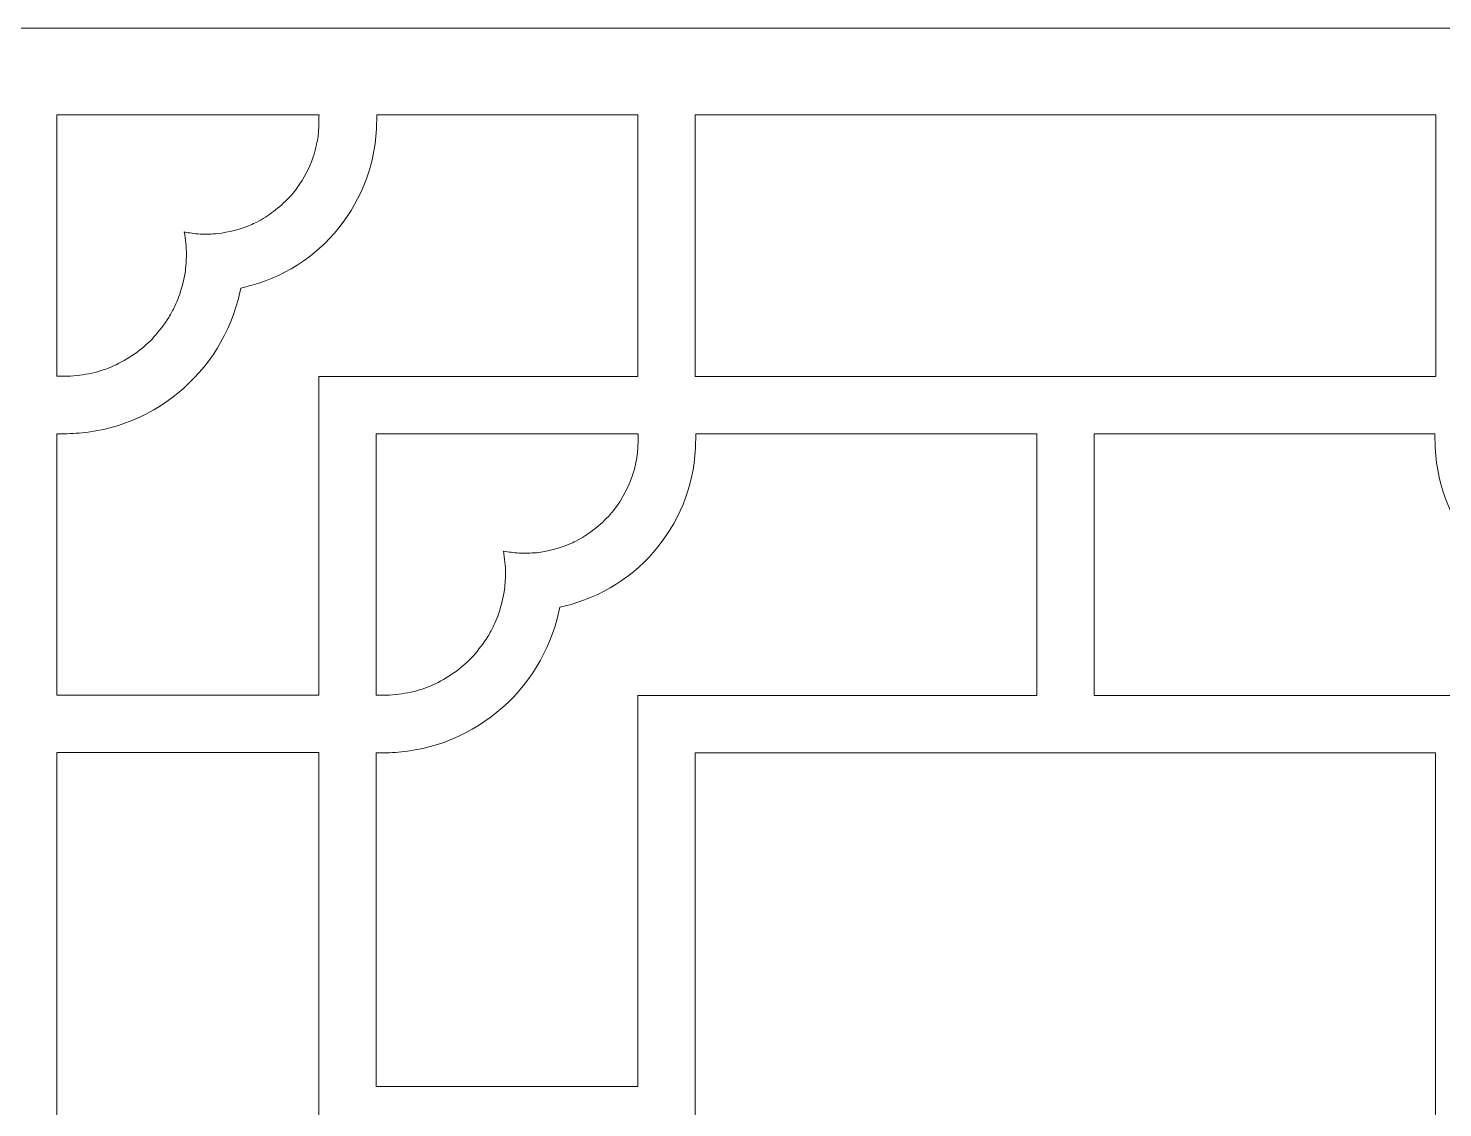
# Model space of a CAD drawing. Header units: centimetres. Extents: x -13.33 to -6.01, y -9 to -1.68.
# Drawn here: x -9.669 to -7.24, y -3.532 to -1.678 of the extents above; entities that cross this region are included whole.
import ezdxf

# ---------------------------------------------------------------- set-up
doc = ezdxf.new("R2010")
doc.units = ezdxf.units.CM
doc.header["$MEASUREMENT"] = 0
doc.layers.add('layer 1', color=7, linetype='Continuous')

msp = doc.modelspace()

# ---------------------------------------------------------------- linework, layer by layer
at = {"layer": 'layer 1', "color": 250, "lineweight": 9}
for points, knots in [([(-13.33063, -9.00021), (-13.33063, -6.5594), (-13.33063, -4.11859), (-13.33063, -1.67779), (-13.33063, -1.67779), (-13.33063, -1.67779), (-6.00822, -1.67779), (-6.00822, -1.67779), (-6.00822, -1.67779), (-6.00822, -4.11859), (-6.00822, -6.5594), (-6.00822, -9.00021), (-6.00822, -9.00021), (-6.00822, -9.00021), (-13.33063, -9.00021), (-13.33063, -9.00021)], [0, 0, 0, 0, 0.2, 0.2, 0.2, 0.2, 0.4, 0.4, 0.4, 0.4, 0.6, 0.6, 0.6, 0.6, 1, 1, 1, 1]), ([(-9.60769, -2.37422), (-9.59389, -2.37442), (-9.58011, -2.37305), (-9.56643, -2.37153), (-9.56643, -2.37153), (-9.56643, -2.37153), (-9.55318, -2.36947), (-9.55318, -2.36947), (-9.55318, -2.36947), (-9.55318, -2.36947), (-9.54012, -2.36684), (-9.54012, -2.36684), (-9.54012, -2.36684), (-9.54012, -2.36684), (-9.52727, -2.36368), (-9.52727, -2.36368), (-9.52727, -2.36368), (-9.52727, -2.36368), (-9.51463, -2.35998), (-9.51463, -2.35998), (-9.51463, -2.35998), (-9.51463, -2.35998), (-9.50222, -2.35576), (-9.50222, -2.35576), (-9.50222, -2.35576), (-9.50222, -2.35576), (-9.49005, -2.35102), (-9.49005, -2.35102), (-9.49005, -2.35102), (-9.49005, -2.35102), (-9.47814, -2.34579), (-9.47814, -2.34579), (-9.47814, -2.34579), (-9.47814, -2.34579), (-9.46649, -2.34008), (-9.46649, -2.34008), (-9.46649, -2.34008), (-9.46649, -2.34008), (-9.45511, -2.3339), (-9.45511, -2.3339), (-9.45511, -2.3339), (-9.45511, -2.3339), (-9.44403, -2.32726), (-9.44403, -2.32726), (-9.44403, -2.32726), (-9.44403, -2.32726), (-9.43325, -2.32017), (-9.43325, -2.32017), (-9.43325, -2.32017), (-9.43325, -2.32017), (-9.42279, -2.31265), (-9.42279, -2.31265), (-9.42279, -2.31265), (-9.42279, -2.31265), (-9.41266, -2.30472), (-9.41266, -2.30472), (-9.41266, -2.30472), (-9.41266, -2.30472), (-9.40287, -2.29637), (-9.40287, -2.29637), (-9.40287, -2.29637), (-9.40287, -2.29637), (-9.39344, -2.28763), (-9.39344, -2.28763), (-9.39344, -2.28763), (-9.39344, -2.28763), (-9.38438, -2.27851), (-9.38438, -2.27851), (-9.38438, -2.27851), (-9.38438, -2.27851), (-9.37571, -2.26903), (-9.37571, -2.26903), (-9.37571, -2.26903), (-9.37571, -2.26903), (-9.36742, -2.25919), (-9.36742, -2.25919), (-9.36742, -2.25919), (-9.36742, -2.25919), (-9.35955, -2.24901), (-9.35955, -2.24901), (-9.35955, -2.24901), (-9.35955, -2.24901), (-9.3521, -2.23849), (-9.3521, -2.23849), (-9.3521, -2.23849), (-9.3521, -2.23849), (-9.34508, -2.22767), (-9.34508, -2.22767), (-9.34508, -2.22767), (-9.34508, -2.22767), (-9.33851, -2.21654), (-9.33851, -2.21654), (-9.33851, -2.21654), (-9.33851, -2.21654), (-9.33239, -2.20513), (-9.33239, -2.20513), (-9.33239, -2.20513), (-9.33239, -2.20513), (-9.32675, -2.19343), (-9.32675, -2.19343), (-9.32675, -2.19343), (-9.32675, -2.19343), (-9.3216, -2.18148), (-9.3216, -2.18148), (-9.3216, -2.18148), (-9.3216, -2.18148), (-9.31695, -2.16927), (-9.31695, -2.16927), (-9.31695, -2.16927), (-9.31695, -2.16927), (-9.3128, -2.15682), (-9.3128, -2.15682), (-9.3128, -2.15682), (-9.3128, -2.15682), (-9.30918, -2.14415), (-9.30918, -2.14415), (-9.30918, -2.14415), (-9.30918, -2.14415), (-9.30441, -2.12423), (-9.30441, -2.12423), (-9.30441, -2.12423), (-9.30441, -2.12423), (-9.2854, -2.11933), (-9.2854, -2.11933), (-9.2854, -2.11933), (-9.2854, -2.11933), (-9.2736, -2.11575), (-9.2736, -2.11575), (-9.2736, -2.11575), (-9.2736, -2.11575), (-9.26201, -2.11168), (-9.26201, -2.11168), (-9.26201, -2.11168), (-9.26201, -2.11168), (-9.25065, -2.10715), (-9.25065, -2.10715), (-9.25065, -2.10715), (-9.25065, -2.10715), (-9.23952, -2.10216), (-9.23952, -2.10216), (-9.23952, -2.10216), (-9.23952, -2.10216), (-9.22864, -2.09673), (-9.22864, -2.09673), (-9.22864, -2.09673), (-9.22864, -2.09673), (-9.21802, -2.09086), (-9.21802, -2.09086), (-9.21802, -2.09086), (-9.21802, -2.09086), (-9.20767, -2.08458), (-9.20767, -2.08458), (-9.20767, -2.08458), (-9.20767, -2.08458), (-9.19761, -2.07788), (-9.19761, -2.07788), (-9.19761, -2.07788), (-9.19761, -2.07788), (-9.18783, -2.07078), (-9.18783, -2.07078), (-9.18783, -2.07078), (-9.18783, -2.07078), (-9.17837, -2.0633), (-9.17837, -2.0633), (-9.17837, -2.0633), (-9.17837, -2.0633), (-9.16922, -2.05544), (-9.16922, -2.05544), (-9.16922, -2.05544), (-9.16922, -2.05544), (-9.16041, -2.04722), (-9.16041, -2.04722), (-9.16041, -2.04722), (-9.16041, -2.04722), (-9.15194, -2.03865), (-9.15194, -2.03865), (-9.15194, -2.03865), (-9.15194, -2.03865), (-9.14382, -2.02974), (-9.14382, -2.02974), (-9.14382, -2.02974), (-9.14382, -2.02974), (-9.13606, -2.0205), (-9.13606, -2.0205), (-9.13606, -2.0205), (-9.13606, -2.0205), (-9.12869, -2.01095), (-9.12869, -2.01095), (-9.12869, -2.01095), (-9.12869, -2.01095), (-9.12171, -2.00109), (-9.12171, -2.00109), (-9.12171, -2.00109), (-9.12171, -2.00109), (-9.11513, -1.99094), (-9.11513, -1.99094), (-9.11513, -1.99094), (-9.11513, -1.99094), (-9.10896, -1.98051), (-9.10896, -1.98051), (-9.10896, -1.98051), (-9.10896, -1.98051), (-9.10321, -1.96982), (-9.10321, -1.96982), (-9.10321, -1.96982), (-9.10321, -1.96982), (-9.09791, -1.95887), (-9.09791, -1.95887), (-9.09791, -1.95887), (-9.09791, -1.95887), (-9.09305, -1.94767), (-9.09305, -1.94767), (-9.09305, -1.94767), (-9.09305, -1.94767), (-9.08865, -1.93624), (-9.08865, -1.93624), (-9.08865, -1.93624), (-9.08865, -1.93624), (-9.08472, -1.92459), (-9.08472, -1.92459), (-9.08472, -1.92459), (-9.08472, -1.92459), (-9.08127, -1.91273), (-9.08127, -1.91273), (-9.08127, -1.91273), (-9.08127, -1.91273), (-9.07833, -1.90067), (-9.07833, -1.90067), (-9.07833, -1.90067), (-9.07833, -1.90067), (-9.07588, -1.88843), (-9.07588, -1.88843), (-9.07588, -1.88843), (-9.07588, -1.88843), (-9.07396, -1.87601), (-9.07396, -1.87601), (-9.07396, -1.87601), (-9.07396, -1.87601), (-9.07256, -1.86342), (-9.07256, -1.86342), (-9.07256, -1.86342), (-9.07256, -1.86342), (-9.0717, -1.85068), (-9.0717, -1.85068), (-9.0717, -1.85068), (-9.0717, -1.85068), (-9.07113, -1.82622), (-9.07113, -1.82622), (-9.07113, -1.82622), (-9.07113, -1.82622), (-8.62251, -1.82622), (-8.62251, -1.82622), (-8.62251, -1.82622), (-8.62251, -1.82622), (-8.62251, -2.27565), (-8.62251, -2.27565), (-8.62251, -2.27565), (-8.62251, -2.27565), (-9.1707, -2.27565), (-9.1707, -2.27565), (-9.1707, -2.27565), (-9.1707, -2.27565), (-9.1707, -2.82341), (-9.1707, -2.82341), (-9.1707, -2.82341), (-9.1707, -2.82341), (-9.62014, -2.82341), (-9.62014, -2.82341), (-9.62014, -2.82341), (-9.62014, -2.82341), (-9.62014, -2.37414), (-9.62014, -2.37414), (-9.62014, -2.37414), (-9.61599, -2.37416), (-9.61183, -2.37414), (-9.60769, -2.37422)], [0, 0, 0, 0, 0.0142857, 0.0142857, 0.0142857, 0.0142857, 0.0285714, 0.0285714, 0.0285714, 0.0285714, 0.0428571, 0.0428571, 0.0428571, 0.0428571, 0.0571429, 0.0571429, 0.0571429, 0.0571429, 0.0714286, 0.0714286, 0.0714286, 0.0714286, 0.0857143, 0.0857143, 0.0857143, 0.0857143, 0.1, 0.1, 0.1, 0.1, 0.1142857, 0.1142857, 0.1142857, 0.1142857, 0.1285714, 0.1285714, 0.1285714, 0.1285714, 0.1428571, 0.1428571, 0.1428571, 0.1428571, 0.1571429, 0.1571429, 0.1571429, 0.1571429, 0.1714286, 0.1714286, 0.1714286, 0.1714286, 0.1857143, 0.1857143, 0.1857143, 0.1857143, 0.2, 0.2, 0.2, 0.2, 0.2142857, 0.2142857, 0.2142857, 0.2142857, 0.2285714, 0.2285714, 0.2285714, 0.2285714, 0.2428571, 0.2428571, 0.2428571, 0.2428571, 0.2571429, 0.2571429, 0.2571429, 0.2571429, 0.2714286, 0.2714286, 0.2714286, 0.2714286, 0.2857143, 0.2857143, 0.2857143, 0.2857143, 0.3, 0.3, 0.3, 0.3, 0.3142857, 0.3142857, 0.3142857, 0.3142857, 0.3285714, 0.3285714, 0.3285714, 0.3285714, 0.3428571, 0.3428571, 0.3428571, 0.3428571, 0.3571429, 0.3571429, 0.3571429, 0.3571429, 0.3714286, 0.3714286, 0.3714286, 0.3714286, 0.3857143, 0.3857143, 0.3857143, 0.3857143, 0.4, 0.4, 0.4, 0.4, 0.4142857, 0.4142857, 0.4142857, 0.4142857, 0.4285714, 0.4285714, 0.4285714, 0.4285714, 0.4428571, 0.4428571, 0.4428571, 0.4428571, 0.4571429, 0.4571429, 0.4571429, 0.4571429, 0.4714286, 0.4714286, 0.4714286, 0.4714286, 0.4857143, 0.4857143, 0.4857143, 0.4857143, 0.5, 0.5, 0.5, 0.5, 0.5142857, 0.5142857, 0.5142857, 0.5142857, 0.5285714, 0.5285714, 0.5285714, 0.5285714, 0.5428571, 0.5428571, 0.5428571, 0.5428571, 0.5571429, 0.5571429, 0.5571429, 0.5571429, 0.5714286, 0.5714286, 0.5714286, 0.5714286, 0.5857143, 0.5857143, 0.5857143, 0.5857143, 0.6, 0.6, 0.6, 0.6, 0.6142857, 0.6142857, 0.6142857, 0.6142857, 0.6285714, 0.6285714, 0.6285714, 0.6285714, 0.6428571, 0.6428571, 0.6428571, 0.6428571, 0.6571429, 0.6571429, 0.6571429, 0.6571429, 0.6714286, 0.6714286, 0.6714286, 0.6714286, 0.6857143, 0.6857143, 0.6857143, 0.6857143, 0.7, 0.7, 0.7, 0.7, 0.7142857, 0.7142857, 0.7142857, 0.7142857, 0.7285714, 0.7285714, 0.7285714, 0.7285714, 0.7428571, 0.7428571, 0.7428571, 0.7428571, 0.7571429, 0.7571429, 0.7571429, 0.7571429, 0.7714286, 0.7714286, 0.7714286, 0.7714286, 0.7857143, 0.7857143, 0.7857143, 0.7857143, 0.8, 0.8, 0.8, 0.8, 0.8142857, 0.8142857, 0.8142857, 0.8142857, 0.8285714, 0.8285714, 0.8285714, 0.8285714, 0.8428571, 0.8428571, 0.8428571, 0.8428571, 0.8571429, 0.8571429, 0.8571429, 0.8571429, 0.8714286, 0.8714286, 0.8714286, 0.8714286, 0.8857143, 0.8857143, 0.8857143, 0.8857143, 0.9, 0.9, 0.9, 0.9, 0.9142857, 0.9142857, 0.9142857, 0.9142857, 0.9285714, 0.9285714, 0.9285714, 0.9285714, 0.9428571, 0.9428571, 0.9428571, 0.9428571, 0.9571429, 0.9571429, 0.9571429, 0.9571429, 0.9714286, 0.9714286, 0.9714286, 0.9714286, 1, 1, 1, 1]), ([(-9.17436, -1.87751), (-9.17504, -1.88064), (-9.17578, -1.88376), (-9.17657, -1.88687), (-9.17657, -1.88687), (-9.1813, -1.90535), (-9.18951, -1.92295), (-9.19927, -1.93929), (-9.19927, -1.93929), (-9.21198, -1.96016), (-9.22895, -1.97778), (-9.24831, -1.99255), (-9.24831, -1.99255), (-9.25735, -1.99927), (-9.26682, -2.0056), (-9.27694, -2.01059), (-9.27694, -2.01059), (-9.28081, -2.01248), (-9.28471, -2.01429), (-9.28866, -2.01601), (-9.28866, -2.01601), (-9.30642, -2.0237), (-9.32522, -2.02802), (-9.34436, -2.03053), (-9.34436, -2.03053), (-9.35433, -2.03128), (-9.36426, -2.03152), (-9.37426, -2.03129), (-9.37426, -2.03129), (-9.38342, -2.03056), (-9.39247, -2.02942), (-9.4015, -2.02769), (-9.4015, -2.02769), (-9.39925, -2.04045), (-9.3981, -2.05321), (-9.39773, -2.06615), (-9.39773, -2.06615), (-9.39803, -2.07684), (-9.39882, -2.08741), (-9.40015, -2.09801), (-9.40015, -2.09801), (-9.40275, -2.11221), (-9.40633, -2.12595), (-9.41121, -2.13954), (-9.41121, -2.13954), (-9.41318, -2.14496), (-9.41536, -2.15007), (-9.41787, -2.15524), (-9.41787, -2.15524), (-9.42105, -2.16176), (-9.42445, -2.16812), (-9.42805, -2.17441), (-9.42805, -2.17441), (-9.43576, -2.18633), (-9.44419, -2.1975), (-9.45368, -2.20807), (-9.45368, -2.20807), (-9.46232, -2.21762), (-9.47209, -2.22597), (-9.48218, -2.23395), (-9.48218, -2.23395), (-9.49379, -2.24216), (-9.50578, -2.24939), (-9.51855, -2.25567), (-9.51855, -2.25567), (-9.53024, -2.26134), (-9.54255, -2.26544), (-9.55503, -2.26902), (-9.55503, -2.26902), (-9.56892, -2.27219), (-9.58278, -2.27428), (-9.59701, -2.27518), (-9.59701, -2.27518), (-9.60075, -2.2754), (-9.6046, -2.27569), (-9.60835, -2.27558), (-9.60835, -2.27558), (-9.60835, -2.27558), (-9.62014, -2.27527), (-9.62014, -2.27527), (-9.62014, -2.27527), (-9.62014, -2.27527), (-9.62014, -1.82622), (-9.62014, -1.82622), (-9.62014, -1.82622), (-9.62014, -1.82622), (-9.17015, -1.82622), (-9.17015, -1.82622), (-9.17015, -1.82622), (-9.17024, -1.83642), (-9.17025, -1.84643), (-9.17113, -1.85658), (-9.17113, -1.85658), (-9.17135, -1.85899), (-9.1716, -1.86141), (-9.17187, -1.86381), (-9.17187, -1.86381), (-9.17242, -1.86843), (-9.17338, -1.87297), (-9.17436, -1.87751)], [0, 0, 0, 0, 0.0384615, 0.0384615, 0.0384615, 0.0384615, 0.0769231, 0.0769231, 0.0769231, 0.0769231, 0.1153846, 0.1153846, 0.1153846, 0.1153846, 0.1538462, 0.1538462, 0.1538462, 0.1538462, 0.1923077, 0.1923077, 0.1923077, 0.1923077, 0.2307692, 0.2307692, 0.2307692, 0.2307692, 0.2692308, 0.2692308, 0.2692308, 0.2692308, 0.3076923, 0.3076923, 0.3076923, 0.3076923, 0.3461538, 0.3461538, 0.3461538, 0.3461538, 0.3846154, 0.3846154, 0.3846154, 0.3846154, 0.4230769, 0.4230769, 0.4230769, 0.4230769, 0.4615385, 0.4615385, 0.4615385, 0.4615385, 0.5, 0.5, 0.5, 0.5, 0.5384615, 0.5384615, 0.5384615, 0.5384615, 0.5769231, 0.5769231, 0.5769231, 0.5769231, 0.6153846, 0.6153846, 0.6153846, 0.6153846, 0.6538462, 0.6538462, 0.6538462, 0.6538462, 0.6923077, 0.6923077, 0.6923077, 0.6923077, 0.7307692, 0.7307692, 0.7307692, 0.7307692, 0.7692308, 0.7692308, 0.7692308, 0.7692308, 0.8076923, 0.8076923, 0.8076923, 0.8076923, 0.8461538, 0.8461538, 0.8461538, 0.8461538, 0.8846154, 0.8846154, 0.8846154, 0.8846154, 0.9230769, 0.9230769, 0.9230769, 0.9230769, 1, 1, 1, 1]), ([(-8.52394, -1.82622), (-8.52394, -1.82622), (-7.2522, -1.82622), (-7.2522, -1.82622), (-7.2522, -1.82622), (-7.2522, -1.82622), (-7.2522, -2.27565), (-7.2522, -2.27565), (-7.2522, -2.27565), (-7.2522, -2.27565), (-8.52394, -2.27565), (-8.52394, -2.27565), (-8.52394, -2.27565), (-8.52394, -2.27565), (-8.52394, -1.82622), (-8.52394, -1.82622)], [0, 0, 0, 0, 0.2, 0.2, 0.2, 0.2, 0.4, 0.4, 0.4, 0.4, 0.6, 0.6, 0.6, 0.6, 1, 1, 1, 1]), ([(-9.05968, -2.92223), (-9.04588, -2.92243), (-9.0321, -2.92106), (-9.01841, -2.91954), (-9.01841, -2.91954), (-9.01841, -2.91954), (-9.00517, -2.91748), (-9.00517, -2.91748), (-9.00517, -2.91748), (-9.00517, -2.91748), (-8.99211, -2.91486), (-8.99211, -2.91486), (-8.99211, -2.91486), (-8.99211, -2.91486), (-8.97926, -2.91169), (-8.97926, -2.91169), (-8.97926, -2.91169), (-8.97926, -2.91169), (-8.96662, -2.90799), (-8.96662, -2.90799), (-8.96662, -2.90799), (-8.96662, -2.90799), (-8.95421, -2.90377), (-8.95421, -2.90377), (-8.95421, -2.90377), (-8.95421, -2.90377), (-8.94204, -2.89903), (-8.94204, -2.89903), (-8.94204, -2.89903), (-8.94204, -2.89903), (-8.93012, -2.8938), (-8.93012, -2.8938), (-8.93012, -2.8938), (-8.93012, -2.8938), (-8.91847, -2.88809), (-8.91847, -2.88809), (-8.91847, -2.88809), (-8.91847, -2.88809), (-8.9071, -2.88191), (-8.9071, -2.88191), (-8.9071, -2.88191), (-8.9071, -2.88191), (-8.89602, -2.87527), (-8.89602, -2.87527), (-8.89602, -2.87527), (-8.89602, -2.87527), (-8.88524, -2.86818), (-8.88524, -2.86818), (-8.88524, -2.86818), (-8.88524, -2.86818), (-8.87478, -2.86066), (-8.87478, -2.86066), (-8.87478, -2.86066), (-8.87478, -2.86066), (-8.86465, -2.85273), (-8.86465, -2.85273), (-8.86465, -2.85273), (-8.86465, -2.85273), (-8.85486, -2.84438), (-8.85486, -2.84438), (-8.85486, -2.84438), (-8.85486, -2.84438), (-8.84543, -2.83564), (-8.84543, -2.83564), (-8.84543, -2.83564), (-8.84543, -2.83564), (-8.83637, -2.82652), (-8.83637, -2.82652), (-8.83637, -2.82652), (-8.83637, -2.82652), (-8.82769, -2.81704), (-8.82769, -2.81704), (-8.82769, -2.81704), (-8.82769, -2.81704), (-8.81941, -2.8072), (-8.81941, -2.8072), (-8.81941, -2.8072), (-8.81941, -2.8072), (-8.81154, -2.79702), (-8.81154, -2.79702), (-8.81154, -2.79702), (-8.81154, -2.79702), (-8.80409, -2.78651), (-8.80409, -2.78651), (-8.80409, -2.78651), (-8.80409, -2.78651), (-8.79706, -2.77568), (-8.79706, -2.77568), (-8.79706, -2.77568), (-8.79706, -2.77568), (-8.7905, -2.76455), (-8.7905, -2.76455), (-8.7905, -2.76455), (-8.7905, -2.76455), (-8.78438, -2.75314), (-8.78438, -2.75314), (-8.78438, -2.75314), (-8.78438, -2.75314), (-8.77874, -2.74144), (-8.77874, -2.74144), (-8.77874, -2.74144), (-8.77874, -2.74144), (-8.77359, -2.72949), (-8.77359, -2.72949), (-8.77359, -2.72949), (-8.77359, -2.72949), (-8.76893, -2.71728), (-8.76893, -2.71728), (-8.76893, -2.71728), (-8.76893, -2.71728), (-8.76479, -2.70483), (-8.76479, -2.70483), (-8.76479, -2.70483), (-8.76479, -2.70483), (-8.76117, -2.69216), (-8.76117, -2.69216), (-8.76117, -2.69216), (-8.76117, -2.69216), (-8.75639, -2.67224), (-8.75639, -2.67224), (-8.75639, -2.67224), (-8.75639, -2.67224), (-8.73739, -2.66734), (-8.73739, -2.66734), (-8.73739, -2.66734), (-8.73739, -2.66734), (-8.72559, -2.66376), (-8.72559, -2.66376), (-8.72559, -2.66376), (-8.72559, -2.66376), (-8.714, -2.65969), (-8.714, -2.65969), (-8.714, -2.65969), (-8.714, -2.65969), (-8.70264, -2.65516), (-8.70264, -2.65516), (-8.70264, -2.65516), (-8.70264, -2.65516), (-8.69151, -2.65017), (-8.69151, -2.65017), (-8.69151, -2.65017), (-8.69151, -2.65017), (-8.68063, -2.64474), (-8.68063, -2.64474), (-8.68063, -2.64474), (-8.68063, -2.64474), (-8.67001, -2.63887), (-8.67001, -2.63887), (-8.67001, -2.63887), (-8.67001, -2.63887), (-8.65966, -2.63259), (-8.65966, -2.63259), (-8.65966, -2.63259), (-8.65966, -2.63259), (-8.6496, -2.62589), (-8.6496, -2.62589), (-8.6496, -2.62589), (-8.6496, -2.62589), (-8.63982, -2.61879), (-8.63982, -2.61879), (-8.63982, -2.61879), (-8.63982, -2.61879), (-8.63036, -2.61131), (-8.63036, -2.61131), (-8.63036, -2.61131), (-8.63036, -2.61131), (-8.62121, -2.60345), (-8.62121, -2.60345), (-8.62121, -2.60345), (-8.62121, -2.60345), (-8.6124, -2.59523), (-8.6124, -2.59523), (-8.6124, -2.59523), (-8.6124, -2.59523), (-8.60393, -2.58666), (-8.60393, -2.58666), (-8.60393, -2.58666), (-8.60393, -2.58666), (-8.59581, -2.57775), (-8.59581, -2.57775), (-8.59581, -2.57775), (-8.59581, -2.57775), (-8.58805, -2.56851), (-8.58805, -2.56851), (-8.58805, -2.56851), (-8.58805, -2.56851), (-8.58068, -2.55896), (-8.58068, -2.55896), (-8.58068, -2.55896), (-8.58068, -2.55896), (-8.5737, -2.5491), (-8.5737, -2.5491), (-8.5737, -2.5491), (-8.5737, -2.5491), (-8.56711, -2.53895), (-8.56711, -2.53895), (-8.56711, -2.53895), (-8.56711, -2.53895), (-8.56094, -2.52852), (-8.56094, -2.52852), (-8.56094, -2.52852), (-8.56094, -2.52852), (-8.5552, -2.51783), (-8.5552, -2.51783), (-8.5552, -2.51783), (-8.5552, -2.51783), (-8.5499, -2.50688), (-8.5499, -2.50688), (-8.5499, -2.50688), (-8.5499, -2.50688), (-8.54504, -2.49568), (-8.54504, -2.49568), (-8.54504, -2.49568), (-8.54504, -2.49568), (-8.54064, -2.48425), (-8.54064, -2.48425), (-8.54064, -2.48425), (-8.54064, -2.48425), (-8.53671, -2.4726), (-8.53671, -2.4726), (-8.53671, -2.4726), (-8.53671, -2.4726), (-8.53326, -2.46075), (-8.53326, -2.46075), (-8.53326, -2.46075), (-8.53326, -2.46075), (-8.53031, -2.44868), (-8.53031, -2.44868), (-8.53031, -2.44868), (-8.53031, -2.44868), (-8.52787, -2.43644), (-8.52787, -2.43644), (-8.52787, -2.43644), (-8.52787, -2.43644), (-8.52595, -2.42402), (-8.52595, -2.42402), (-8.52595, -2.42402), (-8.52595, -2.42402), (-8.52455, -2.41143), (-8.52455, -2.41143), (-8.52455, -2.41143), (-8.52455, -2.41143), (-8.52369, -2.39869), (-8.52369, -2.39869), (-8.52369, -2.39869), (-8.52369, -2.39869), (-8.52312, -2.37423), (-8.52312, -2.37423), (-8.52312, -2.37423), (-8.52312, -2.37423), (-7.93768, -2.37423), (-7.93768, -2.37423), (-7.93768, -2.37423), (-7.93768, -2.37423), (-7.93768, -2.82366), (-7.93768, -2.82366), (-7.93768, -2.82366), (-7.93768, -2.82366), (-8.62269, -2.82366), (-8.62269, -2.82366), (-8.62269, -2.82366), (-8.62269, -2.82366), (-8.62269, -3.49536), (-8.62269, -3.49536), (-8.62269, -3.49536), (-8.62269, -3.49536), (-9.07212, -3.49536), (-9.07212, -3.49536), (-9.07212, -3.49536), (-9.07212, -3.49536), (-9.07212, -2.92215), (-9.07212, -2.92215), (-9.07212, -2.92215), (-9.06798, -2.92217), (-9.06382, -2.92215), (-9.05968, -2.92223)], [0, 0, 0, 0, 0.0142857, 0.0142857, 0.0142857, 0.0142857, 0.0285714, 0.0285714, 0.0285714, 0.0285714, 0.0428571, 0.0428571, 0.0428571, 0.0428571, 0.0571429, 0.0571429, 0.0571429, 0.0571429, 0.0714286, 0.0714286, 0.0714286, 0.0714286, 0.0857143, 0.0857143, 0.0857143, 0.0857143, 0.1, 0.1, 0.1, 0.1, 0.1142857, 0.1142857, 0.1142857, 0.1142857, 0.1285714, 0.1285714, 0.1285714, 0.1285714, 0.1428571, 0.1428571, 0.1428571, 0.1428571, 0.1571429, 0.1571429, 0.1571429, 0.1571429, 0.1714286, 0.1714286, 0.1714286, 0.1714286, 0.1857143, 0.1857143, 0.1857143, 0.1857143, 0.2, 0.2, 0.2, 0.2, 0.2142857, 0.2142857, 0.2142857, 0.2142857, 0.2285714, 0.2285714, 0.2285714, 0.2285714, 0.2428571, 0.2428571, 0.2428571, 0.2428571, 0.2571429, 0.2571429, 0.2571429, 0.2571429, 0.2714286, 0.2714286, 0.2714286, 0.2714286, 0.2857143, 0.2857143, 0.2857143, 0.2857143, 0.3, 0.3, 0.3, 0.3, 0.3142857, 0.3142857, 0.3142857, 0.3142857, 0.3285714, 0.3285714, 0.3285714, 0.3285714, 0.3428571, 0.3428571, 0.3428571, 0.3428571, 0.3571429, 0.3571429, 0.3571429, 0.3571429, 0.3714286, 0.3714286, 0.3714286, 0.3714286, 0.3857143, 0.3857143, 0.3857143, 0.3857143, 0.4, 0.4, 0.4, 0.4, 0.4142857, 0.4142857, 0.4142857, 0.4142857, 0.4285714, 0.4285714, 0.4285714, 0.4285714, 0.4428571, 0.4428571, 0.4428571, 0.4428571, 0.4571429, 0.4571429, 0.4571429, 0.4571429, 0.4714286, 0.4714286, 0.4714286, 0.4714286, 0.4857143, 0.4857143, 0.4857143, 0.4857143, 0.5, 0.5, 0.5, 0.5, 0.5142857, 0.5142857, 0.5142857, 0.5142857, 0.5285714, 0.5285714, 0.5285714, 0.5285714, 0.5428571, 0.5428571, 0.5428571, 0.5428571, 0.5571429, 0.5571429, 0.5571429, 0.5571429, 0.5714286, 0.5714286, 0.5714286, 0.5714286, 0.5857143, 0.5857143, 0.5857143, 0.5857143, 0.6, 0.6, 0.6, 0.6, 0.6142857, 0.6142857, 0.6142857, 0.6142857, 0.6285714, 0.6285714, 0.6285714, 0.6285714, 0.6428571, 0.6428571, 0.6428571, 0.6428571, 0.6571429, 0.6571429, 0.6571429, 0.6571429, 0.6714286, 0.6714286, 0.6714286, 0.6714286, 0.6857143, 0.6857143, 0.6857143, 0.6857143, 0.7, 0.7, 0.7, 0.7, 0.7142857, 0.7142857, 0.7142857, 0.7142857, 0.7285714, 0.7285714, 0.7285714, 0.7285714, 0.7428571, 0.7428571, 0.7428571, 0.7428571, 0.7571429, 0.7571429, 0.7571429, 0.7571429, 0.7714286, 0.7714286, 0.7714286, 0.7714286, 0.7857143, 0.7857143, 0.7857143, 0.7857143, 0.8, 0.8, 0.8, 0.8, 0.8142857, 0.8142857, 0.8142857, 0.8142857, 0.8285714, 0.8285714, 0.8285714, 0.8285714, 0.8428571, 0.8428571, 0.8428571, 0.8428571, 0.8571429, 0.8571429, 0.8571429, 0.8571429, 0.8714286, 0.8714286, 0.8714286, 0.8714286, 0.8857143, 0.8857143, 0.8857143, 0.8857143, 0.9, 0.9, 0.9, 0.9, 0.9142857, 0.9142857, 0.9142857, 0.9142857, 0.9285714, 0.9285714, 0.9285714, 0.9285714, 0.9428571, 0.9428571, 0.9428571, 0.9428571, 0.9571429, 0.9571429, 0.9571429, 0.9571429, 0.9714286, 0.9714286, 0.9714286, 0.9714286, 1, 1, 1, 1]), ([(-8.62672, -2.42723), (-8.6273, -2.42979), (-8.62791, -2.43234), (-8.62856, -2.43488), (-8.62856, -2.43488), (-8.63329, -2.45336), (-8.6415, -2.47096), (-8.65126, -2.4873), (-8.65126, -2.4873), (-8.66397, -2.50817), (-8.68094, -2.52579), (-8.7003, -2.54056), (-8.7003, -2.54056), (-8.70934, -2.54729), (-8.71881, -2.55361), (-8.72893, -2.5586), (-8.72893, -2.5586), (-8.7328, -2.56049), (-8.7367, -2.5623), (-8.74065, -2.56403), (-8.74065, -2.56403), (-8.75841, -2.57171), (-8.77721, -2.57603), (-8.79635, -2.57855), (-8.79635, -2.57855), (-8.80632, -2.57929), (-8.81625, -2.57953), (-8.82625, -2.5793), (-8.82625, -2.5793), (-8.83541, -2.57857), (-8.84446, -2.57743), (-8.85349, -2.57571), (-8.85349, -2.57571), (-8.85124, -2.58846), (-8.85009, -2.60122), (-8.84972, -2.61416), (-8.84972, -2.61416), (-8.85002, -2.62485), (-8.85081, -2.63542), (-8.85214, -2.64602), (-8.85214, -2.64602), (-8.85474, -2.66022), (-8.85832, -2.67396), (-8.8632, -2.68755), (-8.8632, -2.68755), (-8.86517, -2.69297), (-8.86735, -2.69808), (-8.86986, -2.70325), (-8.86986, -2.70325), (-8.87304, -2.70977), (-8.87644, -2.71613), (-8.88004, -2.72242), (-8.88004, -2.72242), (-8.88775, -2.73434), (-8.89618, -2.74551), (-8.90566, -2.75608), (-8.90566, -2.75608), (-8.91431, -2.76563), (-8.92408, -2.77398), (-8.93417, -2.78196), (-8.93417, -2.78196), (-8.94578, -2.79017), (-8.95777, -2.7974), (-8.97053, -2.80368), (-8.97053, -2.80368), (-8.98222, -2.80936), (-8.99454, -2.81345), (-9.00701, -2.81703), (-9.00701, -2.81703), (-9.02091, -2.8202), (-9.03477, -2.82229), (-9.049, -2.82319), (-9.049, -2.82319), (-9.05274, -2.82341), (-9.05659, -2.8237), (-9.06034, -2.82359), (-9.06034, -2.82359), (-9.06034, -2.82359), (-9.07212, -2.82328), (-9.07212, -2.82328), (-9.07212, -2.82328), (-9.07212, -2.82328), (-9.07212, -2.37423), (-9.07212, -2.37423), (-9.07212, -2.37423), (-9.07212, -2.37423), (-8.62214, -2.37423), (-8.62214, -2.37423), (-8.62214, -2.37423), (-8.62223, -2.38443), (-8.62224, -2.39444), (-8.62312, -2.40459), (-8.62312, -2.40459), (-8.62331, -2.4067), (-8.62352, -2.40881), (-8.62376, -2.41091), (-8.62376, -2.41091), (-8.62439, -2.41642), (-8.62552, -2.42182), (-8.62672, -2.42723)], [0, 0, 0, 0, 0.0384615, 0.0384615, 0.0384615, 0.0384615, 0.0769231, 0.0769231, 0.0769231, 0.0769231, 0.1153846, 0.1153846, 0.1153846, 0.1153846, 0.1538462, 0.1538462, 0.1538462, 0.1538462, 0.1923077, 0.1923077, 0.1923077, 0.1923077, 0.2307692, 0.2307692, 0.2307692, 0.2307692, 0.2692308, 0.2692308, 0.2692308, 0.2692308, 0.3076923, 0.3076923, 0.3076923, 0.3076923, 0.3461538, 0.3461538, 0.3461538, 0.3461538, 0.3846154, 0.3846154, 0.3846154, 0.3846154, 0.4230769, 0.4230769, 0.4230769, 0.4230769, 0.4615385, 0.4615385, 0.4615385, 0.4615385, 0.5, 0.5, 0.5, 0.5, 0.5384615, 0.5384615, 0.5384615, 0.5384615, 0.5769231, 0.5769231, 0.5769231, 0.5769231, 0.6153846, 0.6153846, 0.6153846, 0.6153846, 0.6538462, 0.6538462, 0.6538462, 0.6538462, 0.6923077, 0.6923077, 0.6923077, 0.6923077, 0.7307692, 0.7307692, 0.7307692, 0.7307692, 0.7692308, 0.7692308, 0.7692308, 0.7692308, 0.8076923, 0.8076923, 0.8076923, 0.8076923, 0.8461538, 0.8461538, 0.8461538, 0.8461538, 0.8846154, 0.8846154, 0.8846154, 0.8846154, 0.9230769, 0.9230769, 0.9230769, 0.9230769, 1, 1, 1, 1]), ([(-7.15409, -3.49536), (-7.15409, -3.49536), (-7.15409, -2.82366), (-7.15409, -2.82366), (-7.15409, -2.82366), (-7.15409, -2.82366), (-7.8391, -2.82366), (-7.8391, -2.82366), (-7.8391, -2.82366), (-7.8391, -2.82366), (-7.8391, -2.37423), (-7.8391, -2.37423), (-7.8391, -2.37423), (-7.8391, -2.37423), (-7.25366, -2.37423), (-7.25366, -2.37423), (-7.25366, -2.37423), (-7.25366, -2.37423), (-7.25309, -2.39869), (-7.25309, -2.39869), (-7.25309, -2.39869), (-7.25309, -2.39869), (-7.25223, -2.41144), (-7.25223, -2.41144), (-7.25223, -2.41144), (-7.25223, -2.41144), (-7.25084, -2.42402), (-7.25084, -2.42402), (-7.25084, -2.42402), (-7.25084, -2.42402), (-7.24891, -2.43644), (-7.24891, -2.43644), (-7.24891, -2.43644), (-7.24891, -2.43644), (-7.24647, -2.44868), (-7.24647, -2.44868), (-7.24647, -2.44868), (-7.24647, -2.44868), (-7.24352, -2.46074), (-7.24352, -2.46074), (-7.24352, -2.46074), (-7.24352, -2.46074), (-7.24007, -2.4726), (-7.24007, -2.4726), (-7.24007, -2.4726), (-7.24007, -2.4726), (-7.23614, -2.48425), (-7.23614, -2.48425), (-7.23614, -2.48425), (-7.23614, -2.48425), (-7.23175, -2.49568), (-7.23175, -2.49568), (-7.23175, -2.49568), (-7.23175, -2.49568), (-7.22689, -2.50688), (-7.22689, -2.50688), (-7.22689, -2.50688), (-7.22689, -2.50688), (-7.22158, -2.51783), (-7.22158, -2.51783), (-7.22158, -2.51783), (-7.22158, -2.51783), (-7.21584, -2.52852), (-7.21584, -2.52852), (-7.21584, -2.52852), (-7.21584, -2.52852), (-7.20967, -2.53895), (-7.20967, -2.53895), (-7.20967, -2.53895), (-7.20967, -2.53895), (-7.20308, -2.5491), (-7.20308, -2.5491), (-7.20308, -2.5491), (-7.20308, -2.5491), (-7.1961, -2.55896), (-7.1961, -2.55896), (-7.1961, -2.55896), (-7.1961, -2.55896), (-7.18873, -2.56851), (-7.18873, -2.56851), (-7.18873, -2.56851), (-7.18873, -2.56851), (-7.18097, -2.57775), (-7.18097, -2.57775), (-7.18097, -2.57775), (-7.18097, -2.57775), (-7.17286, -2.58666), (-7.17286, -2.58666), (-7.17286, -2.58666), (-7.17286, -2.58666), (-7.16438, -2.59523), (-7.16438, -2.59523), (-7.16438, -2.59523), (-7.16438, -2.59523), (-7.15557, -2.60345), (-7.15557, -2.60345), (-7.15557, -2.60345), (-7.15557, -2.60345), (-7.14642, -2.61131), (-7.14642, -2.61131), (-7.14642, -2.61131), (-7.14642, -2.61131), (-7.13696, -2.61879), (-7.13696, -2.61879), (-7.13696, -2.61879), (-7.13696, -2.61879), (-7.12719, -2.62589), (-7.12719, -2.62589), (-7.12719, -2.62589), (-7.12719, -2.62589), (-7.11712, -2.63259), (-7.11712, -2.63259), (-7.11712, -2.63259), (-7.11712, -2.63259), (-7.10677, -2.63887), (-7.10677, -2.63887), (-7.10677, -2.63887), (-7.10677, -2.63887), (-7.09615, -2.64474), (-7.09615, -2.64474), (-7.09615, -2.64474), (-7.09615, -2.64474), (-7.08527, -2.65017), (-7.08527, -2.65017), (-7.08527, -2.65017), (-7.08527, -2.65017), (-7.07414, -2.65516), (-7.07414, -2.65516), (-7.07414, -2.65516), (-7.07414, -2.65516), (-7.06278, -2.65969), (-7.06278, -2.65969), (-7.06278, -2.65969), (-7.06278, -2.65969), (-7.05119, -2.66376), (-7.05119, -2.66376), (-7.05119, -2.66376), (-7.05119, -2.66376), (-7.03939, -2.66734), (-7.03939, -2.66734), (-7.03939, -2.66734), (-7.03939, -2.66734), (-7.02038, -2.67224), (-7.02038, -2.67224), (-7.02038, -2.67224), (-7.02038, -2.67224), (-7.01561, -2.69216), (-7.01561, -2.69216), (-7.01561, -2.69216), (-7.01561, -2.69216), (-7.01199, -2.70483), (-7.01199, -2.70483), (-7.01199, -2.70483), (-7.01199, -2.70483), (-7.00785, -2.71728), (-7.00785, -2.71728), (-7.00785, -2.71728), (-7.00785, -2.71728), (-7.00319, -2.72949), (-7.00319, -2.72949), (-7.00319, -2.72949), (-7.00319, -2.72949), (-6.99804, -2.74144), (-6.99804, -2.74144), (-6.99804, -2.74144), (-6.99804, -2.74144), (-6.9924, -2.75314), (-6.9924, -2.75314), (-6.9924, -2.75314), (-6.9924, -2.75314), (-6.98629, -2.76455), (-6.98629, -2.76455), (-6.98629, -2.76455), (-6.98629, -2.76455), (-6.97971, -2.77568), (-6.97971, -2.77568), (-6.97971, -2.77568), (-6.97971, -2.77568), (-6.9727, -2.78651), (-6.9727, -2.78651), (-6.9727, -2.78651), (-6.9727, -2.78651), (-6.96524, -2.79702), (-6.96524, -2.79702), (-6.96524, -2.79702), (-6.96524, -2.79702), (-6.95737, -2.8072), (-6.95737, -2.8072), (-6.95737, -2.8072), (-6.95737, -2.8072), (-6.94909, -2.81704), (-6.94909, -2.81704), (-6.94909, -2.81704), (-6.94909, -2.81704), (-6.94041, -2.82652), (-6.94041, -2.82652), (-6.94041, -2.82652), (-6.94041, -2.82652), (-6.93135, -2.83564), (-6.93135, -2.83564), (-6.93135, -2.83564), (-6.93135, -2.83564), (-6.92192, -2.84438), (-6.92192, -2.84438), (-6.92192, -2.84438), (-6.92192, -2.84438), (-6.91213, -2.85273), (-6.91213, -2.85273), (-6.91213, -2.85273), (-6.91213, -2.85273), (-6.902, -2.86066), (-6.902, -2.86066), (-6.902, -2.86066), (-6.902, -2.86066), (-6.89154, -2.86818), (-6.89154, -2.86818), (-6.89154, -2.86818), (-6.89154, -2.86818), (-6.88076, -2.87527), (-6.88076, -2.87527), (-6.88076, -2.87527), (-6.88076, -2.87527), (-6.86968, -2.88191), (-6.86968, -2.88191), (-6.86968, -2.88191), (-6.86968, -2.88191), (-6.85831, -2.88809), (-6.85831, -2.88809), (-6.85831, -2.88809), (-6.85831, -2.88809), (-6.84666, -2.8938), (-6.84666, -2.8938), (-6.84666, -2.8938), (-6.84666, -2.8938), (-6.83474, -2.89903), (-6.83474, -2.89903), (-6.83474, -2.89903), (-6.83474, -2.89903), (-6.82257, -2.90377), (-6.82257, -2.90377), (-6.82257, -2.90377), (-6.82257, -2.90377), (-6.81016, -2.90799), (-6.81016, -2.90799), (-6.81016, -2.90799), (-6.81016, -2.90799), (-6.79752, -2.91169), (-6.79752, -2.91169), (-6.79752, -2.91169), (-6.79752, -2.91169), (-6.78467, -2.91486), (-6.78467, -2.91486), (-6.78467, -2.91486), (-6.78467, -2.91486), (-6.77161, -2.91748), (-6.77161, -2.91748), (-6.77161, -2.91748), (-6.77161, -2.91748), (-6.75837, -2.91954), (-6.75837, -2.91954), (-6.75837, -2.91954), (-6.74445, -2.92108), (-6.73056, -2.92237), (-6.71653, -2.92222), (-6.71653, -2.92222), (-6.71653, -2.92222), (-6.70465, -2.92215), (-6.70465, -2.92215), (-6.70465, -2.92215), (-6.70465, -2.92215), (-6.70465, -3.49536), (-6.70465, -3.49536), (-6.70465, -3.49536), (-6.70465, -3.49536), (-7.15409, -3.49536), (-7.15409, -3.49536)], [0, 0, 0, 0, 0.0142857, 0.0142857, 0.0142857, 0.0142857, 0.0285714, 0.0285714, 0.0285714, 0.0285714, 0.0428571, 0.0428571, 0.0428571, 0.0428571, 0.0571429, 0.0571429, 0.0571429, 0.0571429, 0.0714286, 0.0714286, 0.0714286, 0.0714286, 0.0857143, 0.0857143, 0.0857143, 0.0857143, 0.1, 0.1, 0.1, 0.1, 0.1142857, 0.1142857, 0.1142857, 0.1142857, 0.1285714, 0.1285714, 0.1285714, 0.1285714, 0.1428571, 0.1428571, 0.1428571, 0.1428571, 0.1571429, 0.1571429, 0.1571429, 0.1571429, 0.1714286, 0.1714286, 0.1714286, 0.1714286, 0.1857143, 0.1857143, 0.1857143, 0.1857143, 0.2, 0.2, 0.2, 0.2, 0.2142857, 0.2142857, 0.2142857, 0.2142857, 0.2285714, 0.2285714, 0.2285714, 0.2285714, 0.2428571, 0.2428571, 0.2428571, 0.2428571, 0.2571429, 0.2571429, 0.2571429, 0.2571429, 0.2714286, 0.2714286, 0.2714286, 0.2714286, 0.2857143, 0.2857143, 0.2857143, 0.2857143, 0.3, 0.3, 0.3, 0.3, 0.3142857, 0.3142857, 0.3142857, 0.3142857, 0.3285714, 0.3285714, 0.3285714, 0.3285714, 0.3428571, 0.3428571, 0.3428571, 0.3428571, 0.3571429, 0.3571429, 0.3571429, 0.3571429, 0.3714286, 0.3714286, 0.3714286, 0.3714286, 0.3857143, 0.3857143, 0.3857143, 0.3857143, 0.4, 0.4, 0.4, 0.4, 0.4142857, 0.4142857, 0.4142857, 0.4142857, 0.4285714, 0.4285714, 0.4285714, 0.4285714, 0.4428571, 0.4428571, 0.4428571, 0.4428571, 0.4571429, 0.4571429, 0.4571429, 0.4571429, 0.4714286, 0.4714286, 0.4714286, 0.4714286, 0.4857143, 0.4857143, 0.4857143, 0.4857143, 0.5, 0.5, 0.5, 0.5, 0.5142857, 0.5142857, 0.5142857, 0.5142857, 0.5285714, 0.5285714, 0.5285714, 0.5285714, 0.5428571, 0.5428571, 0.5428571, 0.5428571, 0.5571429, 0.5571429, 0.5571429, 0.5571429, 0.5714286, 0.5714286, 0.5714286, 0.5714286, 0.5857143, 0.5857143, 0.5857143, 0.5857143, 0.6, 0.6, 0.6, 0.6, 0.6142857, 0.6142857, 0.6142857, 0.6142857, 0.6285714, 0.6285714, 0.6285714, 0.6285714, 0.6428571, 0.6428571, 0.6428571, 0.6428571, 0.6571429, 0.6571429, 0.6571429, 0.6571429, 0.6714286, 0.6714286, 0.6714286, 0.6714286, 0.6857143, 0.6857143, 0.6857143, 0.6857143, 0.7, 0.7, 0.7, 0.7, 0.7142857, 0.7142857, 0.7142857, 0.7142857, 0.7285714, 0.7285714, 0.7285714, 0.7285714, 0.7428571, 0.7428571, 0.7428571, 0.7428571, 0.7571429, 0.7571429, 0.7571429, 0.7571429, 0.7714286, 0.7714286, 0.7714286, 0.7714286, 0.7857143, 0.7857143, 0.7857143, 0.7857143, 0.8, 0.8, 0.8, 0.8, 0.8142857, 0.8142857, 0.8142857, 0.8142857, 0.8285714, 0.8285714, 0.8285714, 0.8285714, 0.8428571, 0.8428571, 0.8428571, 0.8428571, 0.8571429, 0.8571429, 0.8571429, 0.8571429, 0.8714286, 0.8714286, 0.8714286, 0.8714286, 0.8857143, 0.8857143, 0.8857143, 0.8857143, 0.9, 0.9, 0.9, 0.9, 0.9142857, 0.9142857, 0.9142857, 0.9142857, 0.9285714, 0.9285714, 0.9285714, 0.9285714, 0.9428571, 0.9428571, 0.9428571, 0.9428571, 0.9571429, 0.9571429, 0.9571429, 0.9571429, 0.9714286, 0.9714286, 0.9714286, 0.9714286, 1, 1, 1, 1]), ([(-9.62014, -4.16791), (-9.62014, -4.16791), (-9.62014, -2.92198), (-9.62014, -2.92198), (-9.62014, -2.92198), (-9.62014, -2.92198), (-9.1707, -2.92198), (-9.1707, -2.92198), (-9.1707, -2.92198), (-9.1707, -2.92198), (-9.1707, -4.16791), (-9.1707, -4.16791), (-9.1707, -4.16791), (-9.1707, -4.16791), (-9.62014, -4.16791), (-9.62014, -4.16791)], [0, 0, 0, 0, 0.2, 0.2, 0.2, 0.2, 0.4, 0.4, 0.4, 0.4, 0.6, 0.6, 0.6, 0.6, 1, 1, 1, 1]), ([(-7.25266, -2.92224), (-7.25266, -2.92224), (-7.25266, -4.16706), (-7.25266, -4.16706), (-7.25266, -4.16706), (-7.25266, -4.16706), (-8.52411, -4.16706), (-8.52411, -4.16706), (-8.52411, -4.16706), (-8.52411, -4.16706), (-8.52411, -2.92224), (-8.52411, -2.92224), (-8.52411, -2.92224), (-8.52411, -2.92224), (-7.25266, -2.92224), (-7.25266, -2.92224)], [0, 0, 0, 0, 0.2, 0.2, 0.2, 0.2, 0.4, 0.4, 0.4, 0.4, 0.6, 0.6, 0.6, 0.6, 1, 1, 1, 1])]:
    msp.add_open_spline(points, degree=3, knots=knots, dxfattribs=at)

doc.saveas('drawing.dxf')
